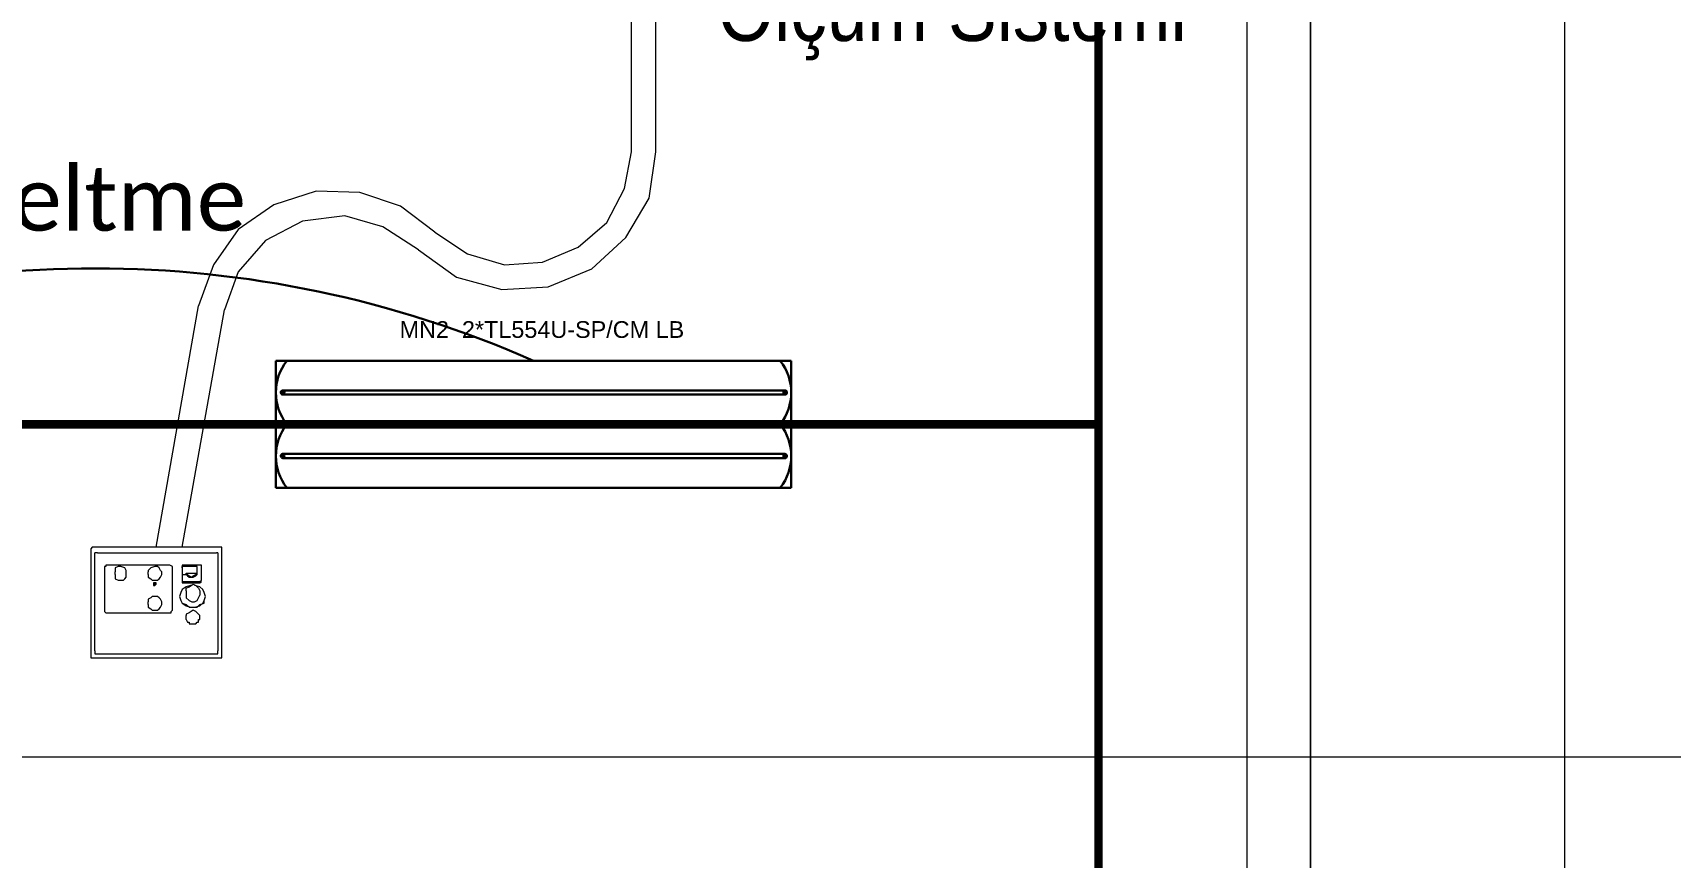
# Model space of a CAD drawing. Header units: metres. Extents: x -13316 to 152404, y -3899 to 30226.
# Drawn here: x 4458.5 to 4844.9, y 647.7 to 842.5 of the extents above; entities that cross this region are included whole.
import ezdxf

# ---------------------------------------------------------------- set-up
doc = ezdxf.new("R2010")
doc.units = ezdxf.units.M
doc.header["$LTSCALE"] = 100
doc.header["$MEASUREMENT"] = 0
doc.linetypes.add('HIDDEN', pattern=[0.375, 0.25, -0.125])
doc.layers.get('0').update_dxf_attribs({"color": 9, "lineweight": 9})
for name, color, linetype, lineweight in [('00', 9, 'Continuous', 9), ('05', 9, 'Continuous', 9), ('06D', 9, 'Continuous', 9), ('32-ekipman', 9, 'Continuous', 9), ('E-2x54 W SIVAÜSTÜ FLUORESAN YÜKSEK TAVAN ARMATÜRÜ', 7, 'Continuous', 30), ('E-KABLO', 7, 'Continuous', 30)]:
    doc.layers.add(name, color=color, linetype=linetype, lineweight=lineweight)
doc.styles.add('Arial', font='arial.ttf', dxfattribs={"height": 2.5})
doc.styles.add('MuuM_TEXT-STANDART', font='ARIALN.TTF')
doc.styles.get("Standard").update_dxf_attribs({"font": 'ARIALN.TTF'})

# ---------------------------------------------------------------- blocks, each defined once
blk = doc.blocks.new('2x54 W SIVAÜSTÜ FLUORESAN YÜKSEK TAVAN ARMATÜRÜ')
at = {"layer": 'E-2x54 W SIVAÜSTÜ FLUORESAN YÜKSEK TAVAN ARMATÜRÜ', "color": 4}
for p, q in [((-60.8, 15), (-60.8, -15)), ((-60.8, 15), (60.8, 15)), ((60.8, 15), (60.8, 0)), ((-60, 0), (-15, 0)), ((15, 0), (60, 0)), ((60.8, 0), (60.8, -15)), ((-60.8, -15), (60.8, -15))]:
    blk.add_line(p, q, dxfattribs=at)
at = {"layer": 'E-2x54 W SIVAÜSTÜ FLUORESAN YÜKSEK TAVAN ARMATÜRÜ', "color": 7}
for p, q in [((-59.27, 8.01), (59.32, 8.01)), ((-59.16, 7.01), (59.44, 7)), ((-60.8, 0), (60.8, 0)), ((-59.27, -6.99), (59.32, -6.99)), ((-59.16, -7.99), (59.44, -8))]:
    blk.add_line(p, q, dxfattribs=at)
for centre in [(-59.23, 7.63), (59.36, 7.63), (-59.23, 7.33), (59.36, 7.33), (-59.23, -7.37), (-59.23, -7.67), (59.36, -7.37), (59.36, -7.67)]:
    blk.add_circle(centre, 0.11, dxfattribs=at)
for centre, radius, start, end in [((-48.66, 7.5), 12.14, 141.86, 218.14), ((48.66, 7.5), 12.14, 321.86, 38.14), ((-59.12, 7.51), 0.515, 106.8674, 266.7612), ((-59.32, 7.49), 0.519, 289.2244, 84.4042), ((59.47, 7.51), 0.515, 106.8674, 266.7612), ((59.27, 7.49), 0.519, 289.2244, 84.4042), ((-48.66, -7.5), 12.14, 141.86, 218.14), ((48.66, -7.5), 12.14, 321.86, 38.14), ((-59.12, -7.49), 0.515, 106.8674, 266.7612), ((-59.32, -7.51), 0.519, 289.2244, 84.4042), ((59.47, -7.49), 0.515, 106.8674, 266.7612), ((59.27, -7.51), 0.519, 289.2244, 84.4042)]:
    blk.add_arc(centre, radius, start, end, dxfattribs=at)
at = {"layer": 'E-2x54 W SIVAÜSTÜ FLUORESAN YÜKSEK TAVAN ARMATÜRÜ', "color": 7, "style": 'Arial'}
blk.add_text('MN2  2*TL554U-SP/CM LB', height=3.9508, dxfattribs=at).set_placement((-31.61, 20.4))
blk = doc.blocks.new('p-işyeri')
at = {"color": 0, "const_width": 2}
blk.add_lwpolyline([(200, 0), (200, 700), (-200, 700), (-200, 0)], close=True, dxfattribs=at)
blk = doc.blocks.new('h')
for points in [[(181670.75, -16052.81), (181640.14, -16052.81)], [(181640.14, -16052.81), (181640.14, -16052.81), (181640.14, -16053.13)], [(181640.14, -16053.13), (181640.14, -16078.58)], [(181641.43, -16053.78), (181641.11, -16053.78), (181641.11, -16054.1), (181641.11, -16054.42)], [(181641.11, -16077.62), (181641.11, -16054.42)], [(181669.46, -16053.78), (181641.43, -16053.78)], [(181670.1, -16054.42), (181670.1, -16053.78), (181669.46, -16053.78)], [(181670.1, -16054.42), (181670.1, -16077.62)], [(181671.07, -16053.13), (181671.07, -16052.81), (181670.75, -16052.81)], [(181671.07, -16078.58), (181671.07, -16053.13)], [(181648.52, -16061.83), (181648.52, -16061.83), (181648.2, -16061.19), (181647.87, -16061.19), (181647.87, -16060.86), (181646.26, -16060.86), (181645.94, -16061.19), (181645.62, -16061.19), (181645.62, -16061.83), (181645.3, -16061.83)], [(181645.3, -16061.83), (181645.3, -16062.8)], [(181645.3, -16062.8), (181645.62, -16063.12)], [(181645.62, -16063.12), (181645.94, -16063.44), (181646.26, -16063.76), (181646.91, -16064.08), (181647.87, -16063.44), (181648.52, -16063.12)], [(181648.52, -16061.83), (181648.52, -16062.8)], [(181648.52, -16063.12), (181648.52, -16062.8)], [(181652.38, -16063.44), (181652.06, -16063.44), (181652.06, -16063.76), (181651.74, -16064.08)], [(181652.38, -16063.44), (181652.06, -16063.44), (181652.06, -16063.76), (181651.74, -16064.08)], [(181667.53, -16063.44), (181652.38, -16063.44)], [(181667.53, -16063.44), (181652.38, -16063.44)], [(181667.85, -16064.08), (181667.85, -16063.76), (181667.53, -16063.44)], [(181667.85, -16063.76), (181667.53, -16063.44), (181667.53, -16063.44)], [(181667.53, -16063.44), (181667.53, -16063.44)], [(181650.13, -16067.31), (181649.81, -16066.34), (181649.48, -16065.7), (181648.52, -16065.37), (181647.87, -16064.73), (181645.94, -16064.73), (181645.3, -16065.37), (181644.33, -16065.7), (181644.33, -16066.34), (181644.01, -16067.31)], [(181644.33, -16066.34), (181644.01, -16067.31)], [(181644.01, -16067.31), (181644.33, -16068.27), (181644.65, -16068.92)], [(181650.13, -16067.31), (181649.81, -16066.34), (181649.48, -16065.7), (181648.52, -16065.05), (181647.55, -16064.73), (181646.59, -16064.73), (181645.3, -16065.05), (181644.65, -16065.7), (181644.33, -16066.34)], [(181645.62, -16066.98), (181645.3, -16067.63)], [(181648.52, -16066.98), (181647.87, -16066.34), (181647.23, -16066.02), (181646.59, -16066.02), (181645.94, -16066.34), (181645.62, -16066.98)], [(181648.52, -16067.63), (181648.52, -16066.98)], [(181648.52, -16069.56), (181649.48, -16068.92), (181649.81, -16068.27), (181650.13, -16067.31)], [(181651.74, -16064.08), (181651.74, -16074.39)], [(181657.54, -16065.37), (181657.54, -16064.73), (181656.89, -16064.41), (181656.57, -16064.08), (181655.28, -16064.08), (181654.96, -16064.41), (181654.64, -16064.73), (181654.32, -16065.37)], [(181654.32, -16065.37), (181654.32, -16066.02)], [(181654.32, -16066.02), (181654.64, -16066.66)], [(181654.64, -16066.66), (181654.96, -16066.98), (181655.28, -16067.31), (181655.93, -16067.31)], [(181655.93, -16067.31), (181656.57, -16067.31), (181656.89, -16066.98), (181657.54, -16066.66)], [(181657.54, -16065.37), (181657.54, -16066.02)], [(181657.54, -16066.66), (181657.54, -16066.02)], [(181667.85, -16074.39), (181667.85, -16064.08)], [(181644.65, -16068.92), (181645.3, -16069.56), (181646.59, -16069.88)], [(181645.3, -16070.53), (181645.3, -16070.53), (181644.97, -16070.85)], [(181645.3, -16070.85), (181645.3, -16070.85), (181644.97, -16071.17)], [(181644.97, -16071.17), (181644.97, -16074.39)], [(181645.3, -16068.6), (181645.3, -16067.63)], [(181645.62, -16069.24), (181645.3, -16068.6)], [(181649.16, -16070.53), (181645.3, -16070.53)], [(181649.16, -16070.85), (181645.3, -16070.85)], [(181648.52, -16069.24), (181647.87, -16069.56), (181646.91, -16070.21), (181646.26, -16069.88), (181645.94, -16069.56), (181645.62, -16069.24)], [(181647.23, -16069.88), (181647.55, -16069.88), (181648.52, -16069.56)], [(181648.52, -16068.6), (181648.52, -16067.63)], [(181648.52, -16068.6), (181648.52, -16069.24)], [(181649.48, -16070.53), (181649.16, -16070.53)], [(181649.48, -16070.85), (181649.16, -16070.85)], [(181649.48, -16070.85), (181649.48, -16070.85), (181649.48, -16070.53)], [(181649.48, -16071.17), (181649.48, -16071.17), (181649.48, -16070.85)], [(181649.48, -16072.46), (181649.48, -16071.17)], [(181657.54, -16072.46), (181657.54, -16071.82), (181656.89, -16071.49), (181656.57, -16071.17), (181655.93, -16071.17), (181655.28, -16071.17), (181654.96, -16071.49), (181654.64, -16071.82), (181654.32, -16072.46)], [(181656.25, -16069.88), (181655.93, -16069.88), (181655.61, -16070.21)], [(181655.93, -16069.88), (181655.93, -16069.88), (181655.61, -16070.21)], [(181655.61, -16070.21), (181655.61, -16070.21)], [(181655.61, -16070.21), (181655.61, -16070.53), (181655.93, -16070.53)], [(181656.25, -16070.21), (181656.25, -16070.21), (181655.93, -16069.88)], [(181655.93, -16070.21), (181655.93, -16070.21)], [(181656.25, -16070.21), (181656.25, -16070.21), (181655.93, -16070.21)], [(181655.93, -16070.21), (181655.93, -16070.53)], [(181655.93, -16070.21), (181655.93, -16070.21)], [(181655.93, -16070.53), (181656.25, -16070.53)], [(181655.93, -16070.53), (181656.25, -16070.53)], [(181656.25, -16070.21), (181656.25, -16069.88)], [(181656.25, -16070.53), (181656.25, -16070.21)], [(181656.25, -16070.53), (181656.25, -16070.21)], [(181665.27, -16072.46), (181665.27, -16071.82), (181665.27, -16071.49), (181664.63, -16071.17), (181663.98, -16071.17), (181663.34, -16071.17), (181663.02, -16071.49), (181662.69, -16071.82), (181662.69, -16072.46)], [(181644.97, -16074.39), (181644.97, -16074.72), (181645.3, -16074.72)], [(181645.3, -16074.72), (181649.16, -16074.72)], [(181648.52, -16072.46), (181648.2, -16072.14), (181647.87, -16071.82), (181646.91, -16071.82), (181646.26, -16072.14), (181645.94, -16072.46), (181645.94, -16072.78)], [(181648.2, -16072.46), (181647.87, -16072.14), (181647.23, -16071.82), (181646.91, -16072.14), (181646.26, -16072.46), (181645.94, -16072.78)], [(181645.94, -16072.78), (181645.94, -16073.75)], [(181645.94, -16072.78), (181645.94, -16073.43)], [(181648.52, -16072.78), (181645.94, -16072.78)], [(181645.94, -16073.43), (181645.94, -16073.75)], [(181645.94, -16073.43), (181645.94, -16073.43)], [(181645.94, -16073.75), (181645.94, -16074.07)], [(181645.94, -16074.07), (181645.94, -16074.39)], [(181645.94, -16074.07), (181645.94, -16074.39)], [(181645.94, -16074.39), (181649.48, -16074.39)], [(181648.52, -16072.78), (181648.2, -16072.46)], [(181648.52, -16072.46), (181648.52, -16072.78)], [(181649.48, -16072.46), (181648.52, -16072.46)], [(181649.16, -16074.72), (181649.48, -16074.72), (181649.48, -16074.39)], [(181649.48, -16074.39), (181649.48, -16072.46)], [(181649.48, -16074.39), (181649.48, -16073.43)], [(181649.48, -16074.07), (181649.48, -16074.39)], [(181651.74, -16074.39), (181652.38, -16074.72)], [(181652.38, -16074.72), (181667.53, -16074.72)], [(181654.32, -16072.46), (181654.32, -16073.11)], [(181654.32, -16073.11), (181654.64, -16073.43)], [(181654.64, -16073.43), (181654.96, -16074.07), (181655.28, -16074.39), (181655.93, -16074.39), (181656.89, -16074.07), (181657.54, -16073.43)], [(181657.54, -16072.46), (181657.54, -16073.11)], [(181657.54, -16073.43), (181657.54, -16073.11)], [(181662.69, -16072.46), (181662.69, -16073.11)], [(181662.69, -16073.11), (181662.69, -16073.43)], [(181662.69, -16073.43), (181663.02, -16074.07), (181663.98, -16074.39), (181664.63, -16074.39), (181665.27, -16074.07), (181665.27, -16073.43)], [(181665.27, -16072.46), (181665.27, -16073.11)], [(181665.27, -16073.43), (181665.27, -16073.11)], [(181667.53, -16074.72), (181667.53, -16074.39), (181667.85, -16074.39), (181667.85, -16074.39)], [(181649.48, -16078.9), (181639.5, -16134.96)], [(181640.14, -16078.58), (181640.14, -16078.58), (181640.14, -16078.9)], [(181640.14, -16078.9), (181670.75, -16078.9)], [(181641.11, -16077.62), (181641.11, -16077.62), (181641.43, -16077.62)], [(181669.46, -16077.62), (181641.43, -16077.62)], [(181655.61, -16078.9), (181645.62, -16135.93)], [(181669.46, -16077.62), (181670.1, -16077.62), (181670.1, -16077.62)], [(181670.75, -16078.9), (181671.07, -16078.58), (181671.07, -16078.58)], [(181589.88, -16153.32), (181597.94, -16159.45), (181607.6, -16162.67), (181617.91, -16162.99), (181627.9, -16159.77), (181636.28, -16153.97), (181642.07, -16145.59), (181645.62, -16135.93)], [(181593.75, -16149.14), (181602.13, -16154.61), (181611.15, -16157.19), (181621.13, -16155.9), (181629.83, -16151.39), (181636.28, -16143.98), (181639.5, -16134.96)], [(181593.75, -16149.14), (181584.73, -16142.69), (181574.1, -16139.79), (181563.14, -16140.44), (181552.83, -16144.63), (181544.78, -16152.04), (181539.3, -16161.38), (181537.69, -16172.33)], [(181589.88, -16153.32), (181582.15, -16148.17), (181573.45, -16145.59), (181564.43, -16146.24), (181556.06, -16149.78), (181549.29, -16155.58), (181545.1, -16163.63), (181543.49, -16172.33)], [(181537.69, -16172.33), (181537.69, -16250.94)], [(181543.49, -16172.33), (181543.49, -16250.94)]]:
    blk.add_lwpolyline(points)
blk = doc.blocks.new('p-birim')
blk.add_lwpolyline([(0, 0), (1, 0), (1, 1), (0, 1)], close=True)
blk = doc.blocks.new('2.bod.Mimari')
at = {"layer": '00'}
blk.add_lwpolyline([(4425, -7830), (4425, -8530), (4440, -8530), (4440, -7830)], close=True, dxfattribs=at)
at = {"layer": '06D'}
blk.add_lwpolyline([(1942.5, -8278.51), (8760, -8278.51), (8760, -8733.51), (8720, -8733.51), (8720, -8318.51), (1942.5, -8318.51), (1942.5, -8278.51)], dxfattribs=at)
at = {"layer": '05', "xscale": 60, "yscale": 850}
blk.add_blockref('p-birim', (4440, -8600), dxfattribs=at)
at = {"layer": '06D', "color": 89, "linetype": 'HIDDEN', "true_color": 0x2e4d23, "rotation": 90}
for p in [(4390, -8000), (4390, -8400)]:
    blk.add_blockref('p-işyeri', p, dxfattribs=at)
at = {"layer": '32-ekipman', "ltscale": 2, "rotation": 180}
blk.add_blockref('h', (185823.25, -24307.96), dxfattribs=at)
at = {"layer": '32-ekipman', "ltscale": 2, "style": 'MuuM_TEXT-STANDART'}
blk.add_text('Ölçüm Sistemi', height=15, dxfattribs=at).set_placement((4300.07, -8109.47))
at = {"layer": '32-ekipman', "ltscale": 2, "insert": (3948.17, -8114.29), "char_height": 15, "width": 271.9443, "attachment_point": 1}
blk.add_mtext('{\\fCalibri|b1|i0|c162|p34;Celette Rhone\\P\\fCalibri|b0|i0|c162|p34;Şasi ve Kaporta Düzeltme Sistemi }', dxfattribs=at)

msp = doc.modelspace()

# ---------------------------------------------------------------- linework, layer by layer
at = {"layer": 'E-KABLO', "color": 6}
msp.add_arc((4473.33, 531.08), 255.73, 66.167, 113.833, dxfattribs=at)

# ---------------------------------------------------------------- block references
msp.add_blockref('2.bod.Mimari', (320, 8950))
at = {"layer": 'E-2x54 W SIVAÜSTÜ FLUORESAN YÜKSEK TAVAN ARMATÜRÜ', "color": 6}
msp.add_blockref('2x54 W SIVAÜSTÜ FLUORESAN YÜKSEK TAVAN ARMATÜRÜ', (4576.67, 750), dxfattribs=at)

doc.saveas('drawing.dxf')
